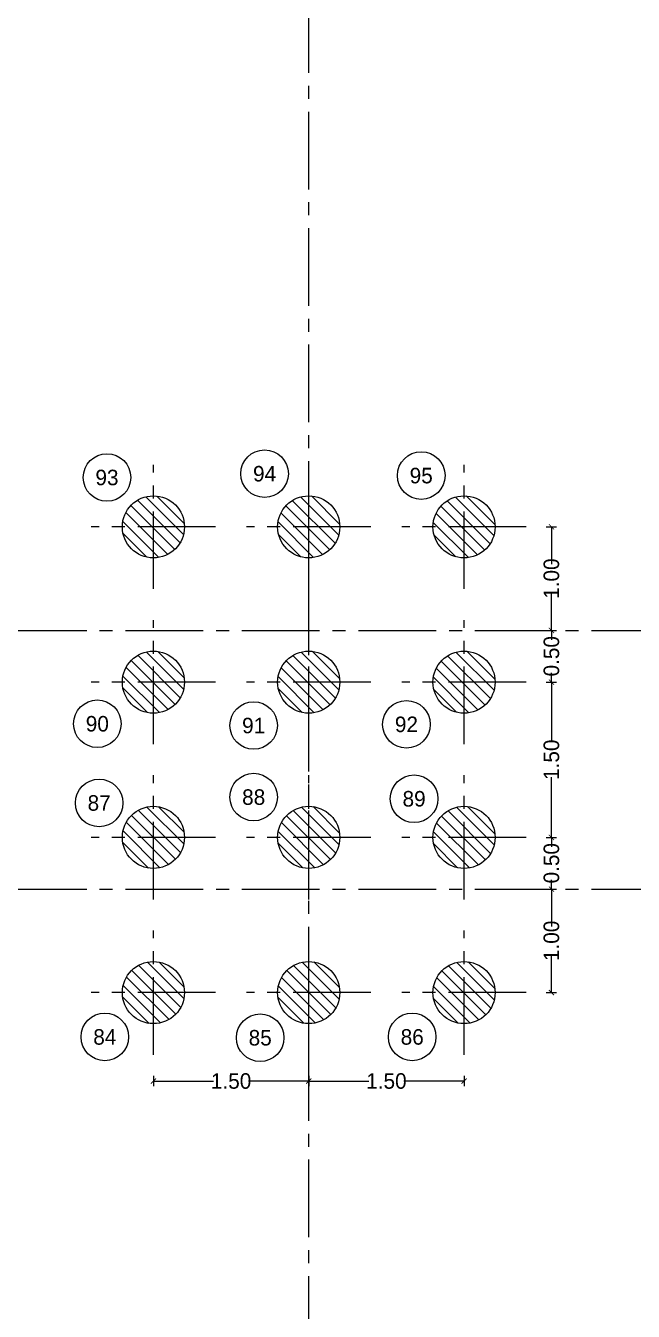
# Model space of a CAD drawing. Extents: x 971 to 1079, y 664 to 731.
# Drawn here: x 986.03 to 991.9, y 693.35 to 705.77 of the extents above; entities that cross this region are included whole.
import ezdxf
from ezdxf.enums import TextEntityAlignment as Align

# ---------------------------------------------------------------- set-up
doc = ezdxf.new("R2010")
doc.units = 0
doc.header["$MEASUREMENT"] = 0
doc.header["$PDMODE"] = 3
doc.header["$PDSIZE"] = 0.1
for name, pattern in [('CENTER2', [1.125, 0.75, -0.125, 0.125, -0.125]), ('CENTERX2', [4, 2.5, -0.5, 0.5, -0.5]), ('HIDDEN2', [0.1875, 0.125, -0.0625])]:
    doc.linetypes.add(name, pattern=pattern)
doc.layers.get('0').update_dxf_attribs({"linetype": 'CONTINUOUS', "lineweight": 30})
doc.layers.get('Defpoints').update_dxf_attribs({"linetype": 'CONTINUOUS'})
for name, color, linetype, lineweight in [('As Built Piles', 4, 'HIDDEN2', 20), ('axis', 1, 'CENTERX2', 5), ('axis no.', 11, 'CONTINUOUS', 20), ('PILES_AXES', 4, 'CENTER2', 20), ('PILES_HATCH0', 8, 'CONTINUOUS', 9), ('PILES_NO_', 11, 'CONTINUOUS', 20)]:
    doc.layers.add(name, color=color, linetype=linetype, lineweight=lineweight)
doc.styles.add('ARABY', font='sosa.shx')
doc.styles.add('SOSA', font='sosa.shx')
doc.dimstyles.new('Shabak dim', dxfattribs={"dimtxt": 0.15, "dimasz": 0.05, "dimexe": 0.05, "dimexo": 0.1, "dimgap": 0, "dimtad": 0, "dimzin": 0, "dimdsep": 46, "dimtxsty": 'SOSA', "dimblk1": 'ARCHTICK', "dimblk2": 'ARCHTICK', "dimsah": 1, "dimcen": 0, "dimclrd": 256, "dimadec": 0, "dimazin": 0, "dimtfac": 1, "dimtofl": 0, "dimtmove": 1, "dimatfit": 3, "dimldrblk": 'OBLIQUE', "dimfxl": 0.05, "dimfxlon": 1, "dimtolj": 1, "dimtzin": 0, "dimlwd": -1, "dimlwe": -1, "dimarcsym": 0})

# ---------------------------------------------------------------- blocks, each defined once
blk = doc.blocks.new('_ARCHTICK')
at = {"color": 0, "linetype": 'ByBlock', "const_width": 0.15}
blk.add_lwpolyline([(-0.5, -0.5), (0.5, 0.5)], dxfattribs=at)
blk = doc.blocks.new('*D164')
at = {"layer": 'axis no.', "color": 0, "transparency": 16777216}
for p, q in [((991.062, 697.427), (991.162, 697.427)), ((991.062, 696.427), (991.162, 696.427))]:
    blk.add_line(p, q, dxfattribs=at)
at = {"layer": 'axis no.', "transparency": 16777216}
for p, q in [((991.112, 697.427), (991.112, 697.066)), ((991.112, 696.427), (991.112, 696.788))]:
    blk.add_line(p, q, dxfattribs=at)
at = {"layer": 'Defpoints', "color": 0, "transparency": 16777216}
for p in [(990.06, 697.427), (991.112, 697.427), (990.268, 696.427)]:
    blk.add_point(p, dxfattribs=at)
at = {"layer": 'axis no.', "transparency": 16777216, "xscale": 0.05, "yscale": 0.05, "zscale": 0.05}
for p, rotation in [((991.112, 697.427), 90), ((991.112, 696.427), 270)]:
    blk.add_blockref('_ARCHTICK', p, dxfattribs=dict(at, rotation=rotation))
at = {"layer": 'axis no.', "color": 0, "transparency": 16777216, "insert": (991.112, 696.927), "char_height": 0.15, "attachment_point": 5, "rotation": 90, "style": 'SOSA'}
blk.add_mtext('\\A1;1.00', dxfattribs=at)
blk = doc.blocks.new('_OBLIQUE')
at = {"color": 0, "linetype": 'ByBlock'}
blk.add_line((-0.5, -0.5), (0.5, 0.5), dxfattribs=at)
blk = doc.blocks.new('*D165')
at = {"layer": 'axis no.', "color": 0, "transparency": 16777216}
for p, q in [((991.062, 697.927), (991.162, 697.927)), ((991.062, 697.427), (991.162, 697.427))]:
    blk.add_line(p, q, dxfattribs=at)
at = {"layer": 'axis no.', "transparency": 16777216}
for p, q in [((991.112, 697.927), (991.112, 697.837)), ((991.112, 697.427), (991.112, 697.517))]:
    blk.add_line(p, q, dxfattribs=at)
at = {"layer": 'Defpoints', "color": 0, "transparency": 16777216}
for p in [(990.648, 697.927), (991.112, 697.927), (990.648, 697.427)]:
    blk.add_point(p, dxfattribs=at)
at = {"layer": 'axis no.', "transparency": 16777216, "xscale": 0.05, "yscale": 0.05, "zscale": 0.05}
for p, rotation in [((991.112, 697.927), 90), ((991.112, 697.427), 270)]:
    blk.add_blockref('_ARCHTICK', p, dxfattribs=dict(at, rotation=rotation))
at = {"layer": 'axis no.', "color": 0, "transparency": 16777216, "insert": (991.112, 697.677), "char_height": 0.15, "attachment_point": 5, "rotation": 90, "style": 'SOSA'}
blk.add_mtext('\\A1;0.50', dxfattribs=at)
blk = doc.blocks.new('*D166')
at = {"layer": 'axis no.', "color": 0, "transparency": 16777216}
for p, q in [((991.062, 699.427), (991.162, 699.427)), ((991.062, 697.927), (991.162, 697.927))]:
    blk.add_line(p, q, dxfattribs=at)
at = {"layer": 'axis no.', "transparency": 16777216}
for p, q in [((991.112, 699.427), (991.112, 698.846)), ((991.112, 697.927), (991.112, 698.508))]:
    blk.add_line(p, q, dxfattribs=at)
at = {"layer": 'Defpoints', "color": 0, "transparency": 16777216}
for p in [(990.714, 699.427), (991.112, 699.427), (990.714, 697.927)]:
    blk.add_point(p, dxfattribs=at)
at = {"layer": 'axis no.', "transparency": 16777216, "xscale": 0.05, "yscale": 0.05, "zscale": 0.05}
for p, rotation in [((991.112, 699.427), 90), ((991.112, 697.927), 270)]:
    blk.add_blockref('_ARCHTICK', p, dxfattribs=dict(at, rotation=rotation))
at = {"layer": 'axis no.', "color": 0, "transparency": 16777216, "insert": (991.112, 698.677), "char_height": 0.15, "attachment_point": 5, "rotation": 90, "style": 'SOSA'}
blk.add_mtext('\\A1;1.50', dxfattribs=at)
blk = doc.blocks.new('*D167')
at = {"layer": 'axis no.', "color": 0, "transparency": 16777216}
for p, q in [((991.062, 699.927), (991.162, 699.927)), ((991.062, 699.427), (991.162, 699.427))]:
    blk.add_line(p, q, dxfattribs=at)
at = {"layer": 'axis no.', "transparency": 16777216}
for p, q in [((991.112, 699.927), (991.112, 699.837)), ((991.112, 699.427), (991.112, 699.517))]:
    blk.add_line(p, q, dxfattribs=at)
at = {"layer": 'Defpoints', "color": 0, "transparency": 16777216}
for p in [(990.714, 699.927), (991.112, 699.927), (990.714, 699.427)]:
    blk.add_point(p, dxfattribs=at)
at = {"layer": 'axis no.', "transparency": 16777216, "xscale": 0.05, "yscale": 0.05, "zscale": 0.05}
for p, rotation in [((991.112, 699.927), 90), ((991.112, 699.427), 270)]:
    blk.add_blockref('_ARCHTICK', p, dxfattribs=dict(at, rotation=rotation))
at = {"layer": 'axis no.', "color": 0, "transparency": 16777216, "insert": (991.112, 699.677), "char_height": 0.15, "attachment_point": 5, "rotation": 90, "style": 'SOSA'}
blk.add_mtext('\\A1;0.50', dxfattribs=at)
blk = doc.blocks.new('*D168')
at = {"layer": 'axis no.', "color": 0, "transparency": 16777216}
for p, q in [((991.062, 700.927), (991.162, 700.927)), ((991.062, 699.927), (991.162, 699.927))]:
    blk.add_line(p, q, dxfattribs=at)
at = {"layer": 'axis no.', "transparency": 16777216}
for p, q in [((991.112, 700.927), (991.112, 700.566)), ((991.112, 699.927), (991.112, 700.288))]:
    blk.add_line(p, q, dxfattribs=at)
at = {"layer": 'Defpoints', "color": 0, "transparency": 16777216}
for p in [(990.582, 700.927), (991.112, 700.927), (990.582, 699.927)]:
    blk.add_point(p, dxfattribs=at)
at = {"layer": 'axis no.', "transparency": 16777216, "xscale": 0.05, "yscale": 0.05, "zscale": 0.05}
for p, rotation in [((991.112, 700.927), 90), ((991.112, 699.927), 270)]:
    blk.add_blockref('_ARCHTICK', p, dxfattribs=dict(at, rotation=rotation))
at = {"layer": 'axis no.', "color": 0, "transparency": 16777216, "insert": (991.112, 700.427), "char_height": 0.15, "attachment_point": 5, "rotation": 90, "style": 'SOSA'}
blk.add_mtext('\\A1;1.00', dxfattribs=at)
blk = doc.blocks.new('*D169')
at = {"layer": 'axis no.', "color": 0, "transparency": 16777216}
for p, q in [((987.268, 695.622), (987.268, 695.522)), ((988.768, 695.622), (988.768, 695.522))]:
    blk.add_line(p, q, dxfattribs=at)
at = {"layer": 'axis no.', "transparency": 16777216}
for p, q in [((987.268, 695.572), (987.849, 695.572)), ((988.768, 695.572), (988.186, 695.572))]:
    blk.add_line(p, q, dxfattribs=at)
at = {"layer": 'Defpoints', "color": 0, "transparency": 16777216}
for p in [(987.268, 696.025), (988.768, 695.995), (988.768, 695.572)]:
    blk.add_point(p, dxfattribs=at)
at = {"layer": 'axis no.', "transparency": 16777216, "xscale": 0.05, "yscale": 0.05, "zscale": 0.05, "rotation": 180}
blk.add_blockref('_ARCHTICK', (987.268, 695.572), dxfattribs=at)
at = {"layer": 'axis no.', "transparency": 16777216, "xscale": 0.05, "yscale": 0.05, "zscale": 0.05}
blk.add_blockref('_ARCHTICK', (988.768, 695.572), dxfattribs=at)
at = {"layer": 'axis no.', "color": 0, "transparency": 16777216, "insert": (988.018, 695.572), "char_height": 0.15, "attachment_point": 5, "style": 'SOSA'}
blk.add_mtext('\\A1;1.50', dxfattribs=at)
blk = doc.blocks.new('*D170')
at = {"layer": 'axis no.', "color": 0, "transparency": 16777216}
for p, q in [((988.768, 695.622), (988.768, 695.522)), ((990.268, 695.622), (990.268, 695.522))]:
    blk.add_line(p, q, dxfattribs=at)
at = {"layer": 'axis no.', "transparency": 16777216}
for p, q in [((988.768, 695.572), (989.349, 695.572)), ((990.268, 695.572), (989.686, 695.572))]:
    blk.add_line(p, q, dxfattribs=at)
at = {"layer": 'Defpoints', "color": 0, "transparency": 16777216}
for p in [(988.768, 695.995), (990.268, 695.995), (990.268, 695.572)]:
    blk.add_point(p, dxfattribs=at)
at = {"layer": 'axis no.', "transparency": 16777216, "xscale": 0.05, "yscale": 0.05, "zscale": 0.05, "rotation": 180}
blk.add_blockref('_ARCHTICK', (988.768, 695.572), dxfattribs=at)
at = {"layer": 'axis no.', "transparency": 16777216, "xscale": 0.05, "yscale": 0.05, "zscale": 0.05}
blk.add_blockref('_ARCHTICK', (990.268, 695.572), dxfattribs=at)
at = {"layer": 'axis no.', "color": 0, "transparency": 16777216, "insert": (989.518, 695.572), "char_height": 0.15, "attachment_point": 5, "style": 'SOSA'}
blk.add_mtext('\\A1;1.50', dxfattribs=at)

msp = doc.modelspace()

# ---------------------------------------------------------------- hatches: boundary and pattern name
at = {"layer": 'PILES_HATCH0'}
h = msp.add_hatch(dxfattribs=at)
h.set_pattern_fill('ANSI31', color=256, scale=0.65, angle=90, style=0)
edge = h.paths.add_edge_path()
edge.add_arc((987.2677, 700.9269), 0.3, 0, 360)
h = msp.add_hatch(dxfattribs=at)
h.set_pattern_fill('ANSI31', color=256, scale=0.65, angle=90, style=0)
edge = h.paths.add_edge_path()
edge.add_arc((988.7677, 700.9269), 0.3, 0, 360)
h = msp.add_hatch(dxfattribs=at)
h.set_pattern_fill('ANSI31', color=256, scale=0.65, angle=90, style=0)
edge = h.paths.add_edge_path()
edge.add_arc((990.2677, 700.9269), 0.3, 0, 360)
h = msp.add_hatch(dxfattribs=at)
h.set_pattern_fill('ANSI31', color=256, scale=0.65, angle=90, style=0)
edge = h.paths.add_edge_path()
edge.add_arc((987.2677, 699.4269), 0.3, 0, 360)
h = msp.add_hatch(dxfattribs=at)
h.set_pattern_fill('ANSI31', color=256, scale=0.65, angle=90, style=0)
edge = h.paths.add_edge_path()
edge.add_arc((988.7677, 699.4269), 0.3, 0, 360)
h = msp.add_hatch(dxfattribs=at)
h.set_pattern_fill('ANSI31', color=256, scale=0.65, angle=90, style=0)
edge = h.paths.add_edge_path()
edge.add_arc((990.2677, 699.4269), 0.3, 0, 360)
h = msp.add_hatch(dxfattribs=at)
h.set_pattern_fill('ANSI31', color=256, scale=0.65, angle=90, style=0)
edge = h.paths.add_edge_path()
edge.add_arc((987.2677, 697.9269), 0.3, 0, 360)
h = msp.add_hatch(dxfattribs=at)
h.set_pattern_fill('ANSI31', color=256, scale=0.65, angle=90, style=0)
edge = h.paths.add_edge_path()
edge.add_arc((988.7677, 697.9269), 0.3, 0, 360)
h = msp.add_hatch(dxfattribs=at)
h.set_pattern_fill('ANSI31', color=256, scale=0.65, angle=90, style=0)
edge = h.paths.add_edge_path()
edge.add_arc((990.2677, 697.9269), 0.3, 0, 360)
h = msp.add_hatch(dxfattribs=at)
h.set_pattern_fill('ANSI31', color=256, scale=0.65, angle=90, style=0)
edge = h.paths.add_edge_path()
edge.add_arc((987.2677, 696.4269), 0.3, 0, 360)
h = msp.add_hatch(dxfattribs=at)
h.set_pattern_fill('ANSI31', color=256, scale=0.65, angle=90, style=0)
edge = h.paths.add_edge_path()
edge.add_arc((988.7677, 696.4269), 0.3, 0, 360)
h = msp.add_hatch(dxfattribs=at)
h.set_pattern_fill('ANSI31', color=256, scale=0.65, angle=90, style=0)
edge = h.paths.add_edge_path()
edge.add_arc((990.2677, 696.4269), 0.3, 0, 360)

# ---------------------------------------------------------------- linework, layer by layer
at = {"layer": 'As Built Piles', "linetype": 'Continuous', "ltscale": 0.01}
for centre in [(987.2677, 700.9269), (988.7677, 700.9269), (990.2677, 700.9269), (987.2677, 699.4269), (988.7677, 699.4269), (990.2677, 699.4269), (987.2677, 697.9269), (988.7677, 697.9269), (990.2677, 697.9269), (987.2677, 696.4269), (988.7677, 696.4269), (990.2677, 696.4269)]:
    msp.add_circle(centre, 0.3, dxfattribs=at)
at = {"layer": 'axis', "linetype": 'CENTER2'}
for p, q in [((988.7677, 683.9379), (988.7677, 714.0829)), ((976.8732, 699.9269), (1040.7428, 699.9269)), ((976.8732, 697.4269), (1040.7428, 697.4269))]:
    msp.add_line(p, q, dxfattribs=at)
at = {"layer": 'PILES_AXES'}
for p, q in [((987.2677, 700.3269), (987.2677, 701.5269)), ((988.7677, 700.3269), (988.7677, 701.5269)), ((990.2677, 700.3269), (990.2677, 701.5269)), ((987.8677, 700.9269), (986.6677, 700.9269)), ((989.3677, 700.9269), (988.1677, 700.9269)), ((990.8677, 700.9269), (989.6677, 700.9269)), ((987.2677, 698.8269), (987.2677, 700.0269)), ((988.7677, 698.8269), (988.7677, 700.0269)), ((990.2677, 698.8269), (990.2677, 700.0269)), ((987.8677, 699.4269), (986.6677, 699.4269)), ((989.3677, 699.4269), (988.1677, 699.4269)), ((990.8677, 699.4269), (989.6677, 699.4269)), ((987.2677, 697.3269), (987.2677, 698.5269)), ((988.7677, 697.3269), (988.7677, 698.5269)), ((990.2677, 697.3269), (990.2677, 698.5269)), ((987.8677, 697.9269), (986.6677, 697.9269)), ((989.3677, 697.9269), (988.1677, 697.9269)), ((990.8677, 697.9269), (989.6677, 697.9269)), ((987.2677, 695.8269), (987.2677, 697.0269)), ((988.7677, 695.8269), (988.7677, 697.0269)), ((990.2677, 695.8269), (990.2677, 697.0269)), ((987.8677, 696.4269), (986.6677, 696.4269)), ((989.3677, 696.4269), (988.1677, 696.4269)), ((990.8677, 696.4269), (989.6677, 696.4269))]:
    msp.add_line(p, q, dxfattribs=at)
at = {"layer": 'PILES_NO_'}
for centre in [(986.8194, 701.4045), (988.3413, 701.4409), (989.8541, 701.4227), (986.7261, 699.0248), (988.2359, 699.0078), (989.7115, 699.0191), (986.7437, 698.2595), (988.2361, 698.3162), (989.7854, 698.3), (986.7984, 695.9989), (988.299, 695.9908), (989.7671, 695.9989)]:
    msp.add_circle(centre, 0.2298, dxfattribs=at)

# ---------------------------------------------------------------- texts
at = {"layer": 'axis no.', "style": 'ARABY'}
for s, p in [('93', (986.8194, 701.4045)), ('94', (988.3413, 701.4409)), ('95', (989.8541, 701.4227)), ('90', (986.7261, 699.0248)), ('92', (989.7115, 699.0191)), ('91', (988.2359, 699.0078)), ('88', (988.2361, 698.3162)), ('89', (989.7854, 698.3)), ('87', (986.7437, 698.2595)), ('84', (986.7984, 695.9989)), ('85', (988.299, 695.9908)), ('86', (989.7671, 695.9989))]:
    msp.add_text(s, height=0.15, dxfattribs=at).set_placement(p, align=Align.MIDDLE)

# ---------------------------------------------------------------- dimensions: what is measured, and where the dimension line sits
at = {"layer": 'axis no.'}
for base, p1, p2, picture, middle in [((991.1115, 700.9269), (990.5817, 699.9269), (990.5817, 700.9269), '*D168', (991.1115, 700.4269)), ((991.1115, 699.9269), (990.7138, 699.4269), (990.7138, 699.9269), '*D167', (991.1115, 699.6769)), ((991.1115, 699.4269), (990.7138, 697.9269), (990.7138, 699.4269), '*D166', (991.1115, 698.6769)), ((991.1115, 697.9269), (990.6484, 697.4269), (990.6484, 697.9269), '*D165', (991.1115, 697.6769)), ((991.1115, 697.4269), (990.2677, 696.4269), (990.06, 697.4269), '*D164', (991.1115, 696.9269))]:
    dim = msp.add_linear_dim(base=base, p1=p1, p2=p2, angle=90, dimstyle='Shabak dim', dxfattribs=at)
    dim.commit()
    dim.dimension.update_dxf_attribs({"geometry": picture, "text_midpoint": middle})
for base, p1, p2, picture, middle in [((988.7677, 695.5717), (987.2677, 696.0253), (988.7677, 695.9954), '*D169', (988.0177, 695.5717)), ((990.2677, 695.5717), (988.7677, 695.9954), (990.2677, 695.9954), '*D170', (989.5177, 695.5717))]:
    dim = msp.add_linear_dim(base=base, p1=p1, p2=p2, dimstyle='Shabak dim', dxfattribs=at)
    dim.commit()
    dim.dimension.update_dxf_attribs({"geometry": picture, "text_midpoint": middle})

doc.saveas('drawing.dxf')
